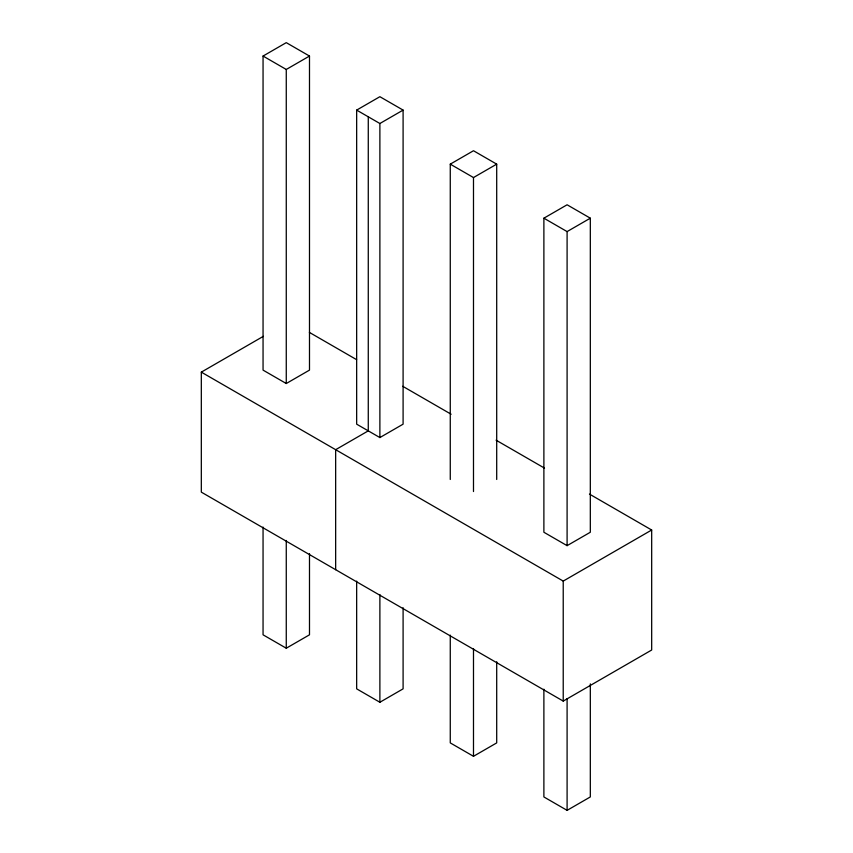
<?xml version="1.0" encoding="UTF-8"?>
<svg xmlns="http://www.w3.org/2000/svg" width="853" height="853" viewBox="0 0 853 853"><rect width="100%" height="100%" fill="white"/><g stroke="black" fill="none" stroke-linecap="round" stroke-linejoin="round"><path stroke-width="1.28" d="M263.055 56.053L286.267 42.65L309.49 56.053L309.49 370.117L286.267 383.519L263.055 370.117L263.055 56.053L286.267 69.456L309.49 56.053M356.661 110.101L379.884 96.698L403.096 110.101L403.096 424.165L379.884 437.568L356.661 424.165L356.661 110.101L379.884 123.504L403.096 110.101M450.267 479.471L450.267 164.149L473.49 150.736L496.702 164.149L496.702 479.471M450.267 164.149L473.49 177.552L496.702 164.149M589.444 494.079L651.681 530.012L651.681 650.018L563.225 701.091L201.319 492.138L201.319 372.132L263.353 336.327M543.883 218.187L567.096 204.784L590.319 218.187L590.319 532.251L567.096 545.653L543.883 532.251L543.883 218.187L567.096 231.589L590.319 218.187M263.055 527.069L263.055 634.813L286.267 648.216L309.49 634.813L309.49 553.672M201.319 372.132L563.225 581.085L651.681 530.012M356.661 581.117L356.661 688.851L379.884 702.264L403.096 688.851L403.096 607.72M450.267 635.133L450.267 742.899L473.49 756.302L496.702 742.899L496.702 661.747M543.883 689.203L543.883 796.947L567.096 810.35L590.319 796.947L590.319 683.882M309.362 332.382L356.618 359.667M402.723 386.281L451.13 414.227M496.083 440.18L544.491 468.126M567.096 231.589L567.096 545.653M567.096 698.618L567.096 810.35M563.225 581.085L563.225 701.091M473.49 177.552L473.49 491.541M473.49 648.536L473.49 756.302M379.884 123.504L379.884 437.568M379.884 594.52L379.884 702.264M368.272 116.797L368.272 430.861L335.655 449.691L335.655 569.697M286.267 69.456L286.267 383.519M286.267 540.471L286.267 648.216"/></g></svg>
